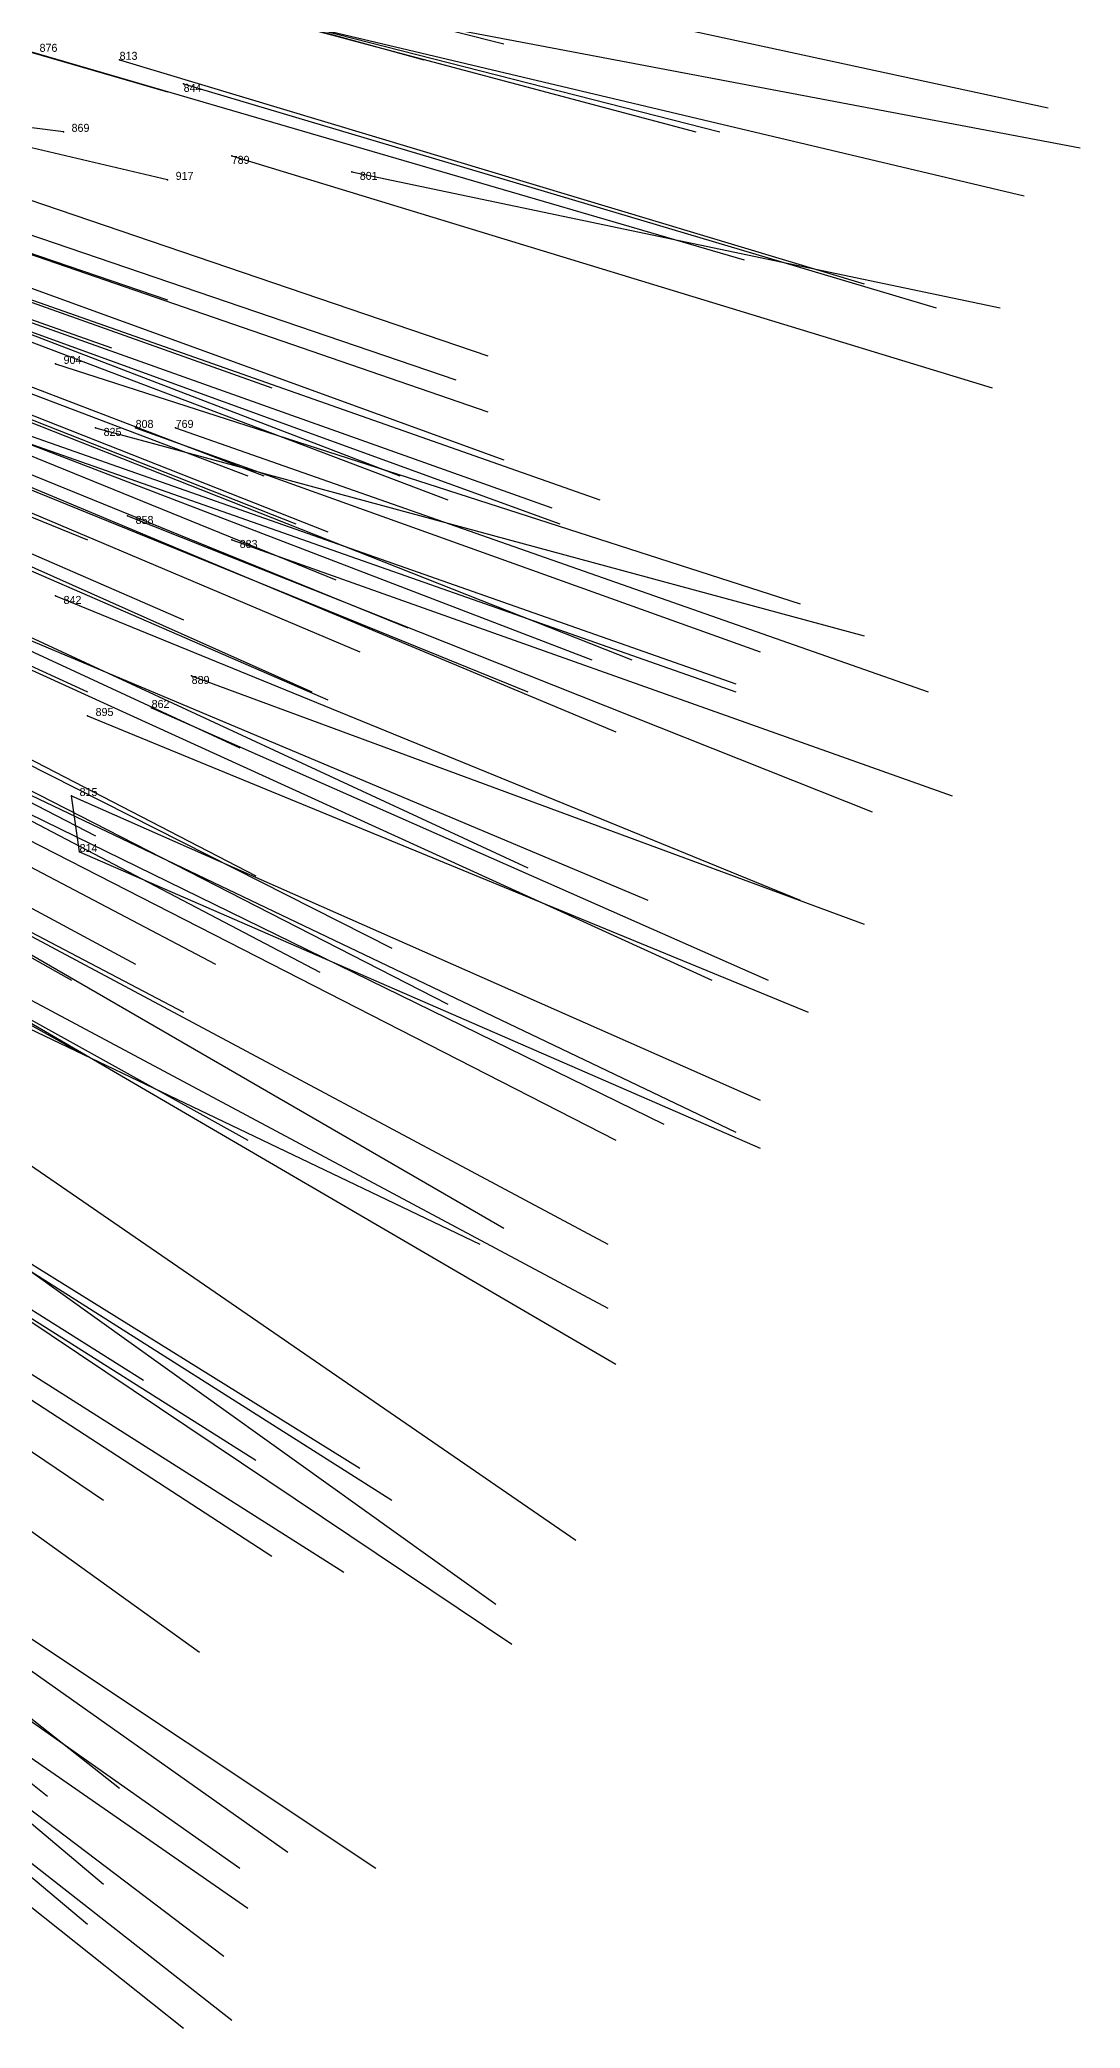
# Model space of a CAD drawing. Extents: x -0.5 to 0.59, y -0.5 to 0.58.
# Drawn here: x 0.437 to 0.567, y -0.372 to -0.1235 of the extents above; entities that cross this region are included whole.
import ezdxf

# ---------------------------------------------------------------- set-up
doc = ezdxf.new("R2010")
doc.units = 0
for name, color, linetype in [('Facilities', 3, 'CONTINUOUS'), ('Facilities_lines', 3, 'CONTINUOUS'), ('Normals', 1, 'CONTINUOUS'), ('Source_points', 5, 'CONTINUOUS'), ('Text', 3, 'CONTINUOUS')]:
    doc.layers.add(name, color=color, linetype=linetype)

msp = doc.modelspace()

# ---------------------------------------------------------------- linework, layer by layer
at = {"layer": 'Facilities', "color": 3}
for p in [(0.447, -0.126, -1.161), (0.455, -0.129, -1.182), (0.44, -0.135, -1.25), (0.461, -0.138, -1.203), (0.453, -0.141, -1.25), (0.476, -0.14, -1.241), (0.439, -0.164, -1.171), (0.444, -0.172, -1.191), (0.449, -0.172, -1.25), (0.454, -0.172, -1.212), (0.448, -0.183, -1.211), (0.461, -0.186, -1.244), (0.439, -0.193, -1.199), (0.456, -0.203, -1.247), (0.443, -0.208, -1.224), (0.451, -0.207, -1.25), (0.442, -0.225, -1.238)]:
    msp.add_point(p, dxfattribs=at)
at = {"layer": 'Facilities_lines', "color": 3}
msp.add_line((0.442, -0.225, -1.238), (0.441, -0.218, -1.23), dxfattribs=at)
at = {"layer": 'Normals', "color": 1}
for p, q in [((0.395, -0.101, -1.019), (0.485, -0.126, -0.982)), ((0.404, -0.101, -1.042), (0.495, -0.124, -1.006)), ((0.363, -0.104, -0.946), (0.453, -0.13, -0.908)), ((0.429, -0.111, -1.109), (0.519, -0.135, -1.071)), ((0.466, -0.111, -1.197), (0.563, -0.132, -1.2)), ((0.432, -0.112, -1.116), (0.522, -0.135, -1.078)), ((0.472, -0.119, -1.218), (0.567, -0.137, -1.246)), ((0.463, -0.12, -1.196), (0.56, -0.143, -1.202)), ((0.365, -0.126, -0.966), (0.453, -0.156, -0.929)), ((0.453, -0.141, -1.25), (0.389, -0.126, -1.175)), ((0.436, -0.125, -1.134), (0.525, -0.151, -1.097)), ((0.447, -0.126, -1.161), (0.54, -0.154, -1.136)), ((0.44, -0.135, -1.25), (0.392, -0.129, -1.163)), ((0.455, -0.129, -1.182), (0.549, -0.157, -1.163)), ((0.358, -0.131, -0.953), (0.446, -0.162, -0.916)), ((0.405, -0.133, -1.067), (0.493, -0.163, -1.029)), ((0.379, -0.136, -1.007), (0.466, -0.167, -0.969)), ((0.401, -0.136, -1.058), (0.489, -0.166, -1.021)), ((0.461, -0.138, -1.203), (0.556, -0.167, -1.195)), ((0.406, -0.14, -1.073), (0.493, -0.17, -1.036)), ((0.476, -0.14, -1.241), (0.557, -0.157, -1.299)), ((0.407, -0.144, -1.081), (0.495, -0.176, -1.043)), ((0.376, -0.145, -1.008), (0.463, -0.178, -0.971)), ((0.379, -0.145, -1.014), (0.465, -0.178, -0.976)), ((0.396, -0.145, -1.053), (0.482, -0.178, -1.015)), ((0.401, -0.148, -1.068), (0.488, -0.181, -1.031)), ((0.357, -0.151, -0.969), (0.443, -0.186, -0.932)), ((0.383, -0.15, -1.028), (0.469, -0.184, -0.99)), ((0.387, -0.151, -1.039), (0.473, -0.185, -1)), ((0.414, -0.151, -1.101), (0.501, -0.182, -1.064)), ((0.419, -0.15, -1.113), (0.507, -0.181, -1.077)), ((0.414, -0.152, -1.104), (0.502, -0.184, -1.067)), ((0.388, -0.156, -1.046), (0.474, -0.191, -1.008)), ((0.37, -0.159, -1.008), (0.455, -0.196, -0.97)), ((0.392, -0.164, -1.061), (0.477, -0.2, -1.024)), ((0.397, -0.162, -1.071), (0.483, -0.197, -1.033)), ((0.439, -0.164, -1.171), (0.532, -0.194, -1.15)), ((0.358, -0.166, -0.987), (0.443, -0.205, -0.95)), ((0.386, -0.167, -1.052), (0.471, -0.205, -1.015)), ((0.42, -0.168, -1.13), (0.506, -0.201, -1.093)), ((0.425, -0.167, -1.141), (0.511, -0.201, -1.104)), ((0.388, -0.169, -1.059), (0.473, -0.206, -1.021)), ((0.412, -0.17, -1.114), (0.498, -0.205, -1.077)), ((0.378, -0.173, -1.039), (0.462, -0.212, -1.001)), ((0.433, -0.172, -1.164), (0.524, -0.204, -1.139)), ((0.433, -0.173, -1.166), (0.524, -0.205, -1.141)), ((0.444, -0.172, -1.191), (0.54, -0.198, -1.181)), ((0.449, -0.172, -1.25), (0.527, -0.2, -1.306)), ((0.454, -0.172, -1.212), (0.548, -0.205, -1.216)), ((0.423, -0.174, -1.144), (0.509, -0.21, -1.107)), ((0.361, -0.18, -1.008), (0.444, -0.223, -0.972)), ((0.448, -0.183, -1.211), (0.541, -0.22, -1.219)), ((0.381, -0.185, -1.059), (0.464, -0.228, -1.023)), ((0.461, -0.186, -1.244), (0.551, -0.218, -1.275)), ((0.414, -0.188, -1.137), (0.498, -0.227, -1.1)), ((0.439, -0.193, -1.199), (0.532, -0.231, -1.193)), ((0.359, -0.195, -1.022), (0.441, -0.241, -0.986)), ((0.367, -0.195, -1.038), (0.449, -0.239, -1.002)), ((0.377, -0.196, -1.062), (0.459, -0.239, -1.026)), ((0.398, -0.195, -1.109), (0.481, -0.237, -1.071)), ((0.425, -0.194, -1.167), (0.513, -0.231, -1.139)), ((0.39, -0.197, -1.091), (0.472, -0.24, -1.054)), ((0.431, -0.2, -1.187), (0.521, -0.241, -1.174)), ((0.373, -0.202, -1.059), (0.455, -0.245, -1.023)), ((0.406, -0.202, -1.133), (0.488, -0.244, -1.096)), ((0.456, -0.203, -1.247), (0.54, -0.234, -1.291)), ((0.361, -0.205, -1.038), (0.442, -0.25, -1.001)), ((0.443, -0.208, -1.224), (0.533, -0.245, -1.249)), ((0.451, -0.207, -1.25), (0.528, -0.241, -1.305)), ((0.382, -0.216, -1.097), (0.463, -0.261, -1.06)), ((0.421, -0.216, -1.184), (0.509, -0.261, -1.17)), ((0.425, -0.215, -1.191), (0.515, -0.259, -1.187)), ((0.434, -0.217, -1.213), (0.524, -0.26, -1.216)), ((0.441, -0.218, -1.23), (0.527, -0.256, -1.265)), ((0.412, -0.224, -1.172), (0.495, -0.272, -1.144)), ((0.442, -0.225, -1.238), (0.527, -0.262, -1.273)), ((0.42, -0.227, -1.192), (0.508, -0.274, -1.188)), ((0.42, -0.235, -1.203), (0.508, -0.282, -1.203)), ((0.423, -0.241, -1.25), (0.492, -0.274, -1.315)), ((0.425, -0.24, -1.219), (0.509, -0.289, -1.242)), ((0.372, -0.242, -1.109), (0.45, -0.291, -1.072)), ((0.385, -0.251, -1.15), (0.464, -0.301, -1.113)), ((0.395, -0.251, -1.169), (0.477, -0.302, -1.145)), ((0.368, -0.254, -1.119), (0.445, -0.306, -1.081)), ((0.399, -0.254, -1.183), (0.481, -0.306, -1.16)), ((0.424, -0.256, -1.238), (0.504, -0.311, -1.26)), ((0.386, -0.261, -1.163), (0.466, -0.313, -1.135)), ((0.393, -0.263, -1.181), (0.475, -0.315, -1.16)), ((0.413, -0.261, -1.221), (0.494, -0.319, -1.231)), ((0.379, -0.269, -1.163), (0.457, -0.325, -1.133)), ((0.417, -0.271, -1.244), (0.496, -0.324, -1.275)), ((0.371, -0.282, -1.166), (0.447, -0.342, -1.142)), ((0.364, -0.284, -1.155), (0.438, -0.343, -1.123)), ((0.37, -0.291, -1.176), (0.445, -0.354, -1.158)), ((0.386, -0.292, -1.211), (0.468, -0.35, -1.206)), ((0.368, -0.296, -1.181), (0.443, -0.359, -1.162)), ((0.398, -0.298, -1.244), (0.479, -0.352, -1.27)), ((0.381, -0.303, -1.216), (0.46, -0.363, -1.217)), ((0.391, -0.302, -1.25), (0.462, -0.352, -1.299)), ((0.391, -0.307, -1.243), (0.463, -0.357, -1.292)), ((0.377, -0.31, -1.221), (0.455, -0.372, -1.231)), ((0.387, -0.313, -1.245), (0.461, -0.371, -1.279))]:
    msp.add_line(p, q, dxfattribs=at)
at = {"layer": 'Source_points', "color": 5}
msp.add_point((0.441, -0.218, -1.23), dxfattribs=at)

# ---------------------------------------------------------------- texts
at = {"layer": 'Text', "color": 3}
for s, p in [('876', (0.437, -0.125, -1.134)), ('813', (0.447, -0.126, -1.161)), ('844', (0.455, -0.13, -1.182)), ('869', (0.441, -0.135, -1.25)), ('789', (0.461, -0.139, -1.203)), ('917', (0.454, -0.141, -1.25)), ('801', (0.477, -0.141, -1.241)), ('904', (0.44, -0.164, -1.171)), ('808', (0.449, -0.172, -1.25)), ('769', (0.454, -0.172, -1.212)), ('825', (0.445, -0.173, -1.191)), ('858', (0.449, -0.184, -1.211)), ('883', (0.462, -0.187, -1.244)), ('842', (0.44, -0.194, -1.199)), ('889', (0.456, -0.204, -1.247)), ('862', (0.451, -0.207, -1.25)), ('895', (0.444, -0.208, -1.224)), ('815', (0.442, -0.218, -1.23)), ('814', (0.442, -0.225, -1.238))]:
    msp.add_text(s, height=0.001, dxfattribs=at).set_placement(p)

doc.saveas('drawing.dxf')
